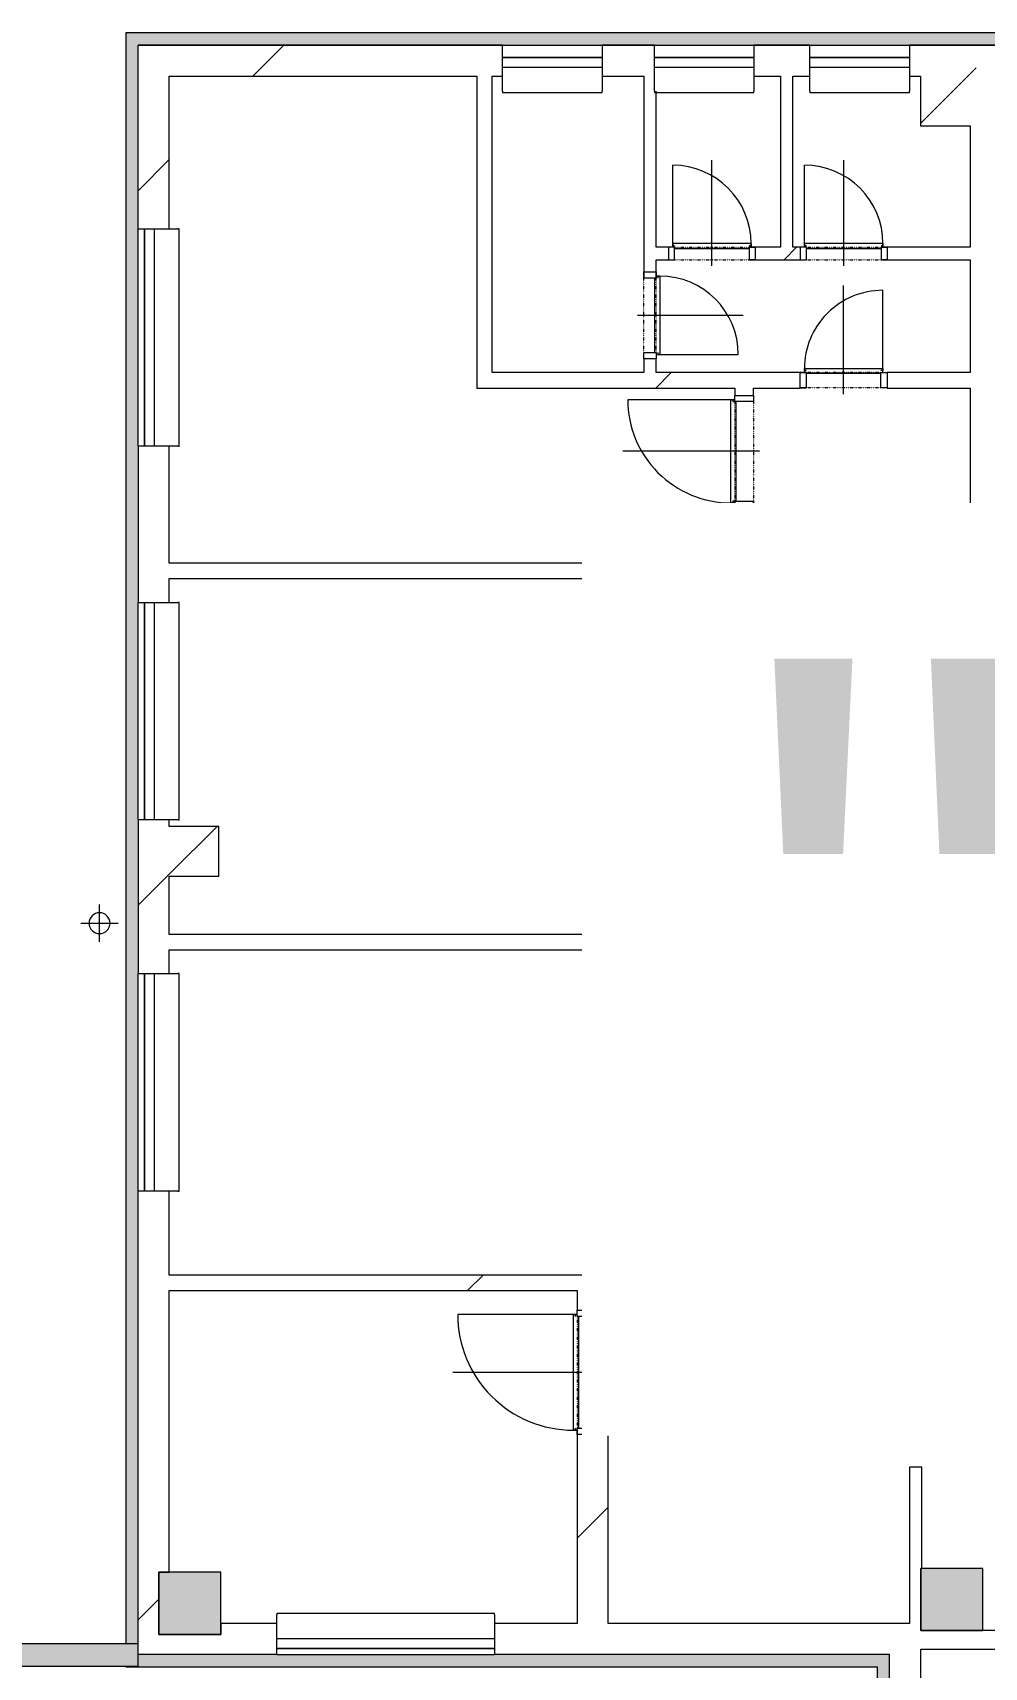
# Model space of a CAD drawing. Header units: millimetres. Extents: x -20192 to 462224, y -45352 to 20466.
# Drawn here: x 311960 to 319609, y -4239 to 8910 of the extents above; entities that cross this region are included whole.
import ezdxf

# ---------------------------------------------------------------- set-up
doc = ezdxf.new("R2010")
doc.units = ezdxf.units.MM
doc.linetypes.add('Čerchovaná se dvěma tečkami', pattern=[2.59, 1, -0.53, 0, -0.53, 0, -0.53])
for name, color, linetype, lineweight in [('A-DOOR', 31, 'Continuous', 9), ('A-DOOR-FRAM', 31, 'Continuous', 9), ('A-GENM', 13, 'Continuous', 9), ('A-GLAZ', 151, 'Continuous', 9), ('A-WALL', 113, 'Continuous', 9), ('A-WALL-PATT', 111, 'Continuous', 25), ('G-ANNO-TEXT', 231, 'Continuous', 9), ('P-PIPE', 3, 'Continuous', 9), ('P-PIPE-CNTR', 3, 'Continuous', 9), ('S-COLS', 52, 'Continuous', 9)]:
    doc.layers.add(name, color=color, linetype=linetype, lineweight=lineweight)
doc.styles.add('Arial', font='arial.ttf', dxfattribs={"height": 5000})
pattern_1 = [(45, (302295, 0), (-7184.2, 7184.2), []), (45, (305168, -3e-12), (-7184.2, 7184.2), []), (45, (310916, -7e-12), (-4310.5, 10058), [4064, -2032, 67, -1965])]
pattern_2 = [(45, (302295, 0), (-7184.2, 7184.2), []), (45, (305168, -3e-12), (-7184.2, 7184.2), []), (45, (310916, -8e-12), (-4310.5, 10058), [4064, -2032, 67, -1965])]
pattern_3 = [(45, (302295, 0), (-7184, 7184), []), (45, (305168, 0), (-7184, 7184), []), (45, (310916, 0), (-4310.5, 10058), [4064, -2032, 67, -1965])]

# ---------------------------------------------------------------- blocks, each defined once
blk = doc.blocks.new('OKNO_2k_ - OKNO_2k_1750 x 1750-1963716-Mapka _ závislý 2')
at = {"layer": 'A-GLAZ'}
for p, q in [((-875, 126), (875, 126)), ((-875, 75), (-875, 126)), ((875, 75), (-875, 75)), ((-875, 75), (875, 75)), ((-875, -5), (-875, 75)), ((875, 126), (875, 75)), ((875, 75), (875, -5)), ((875, -5), (-875, -5))]:
    blk.add_line(p, q, dxfattribs=at)
blk = doc.blocks.new('OKNO_1k - OKNO_1k_800x900-2034288-Mapka _ závislý 2')
at = {"layer": 'A-GLAZ'}
for p, q in [((-400, 126), (400, 126)), ((-400, 25), (-400, 126)), ((400, 25), (-400, 25)), ((-400, 25), (400, 25)), ((-400, -55), (-400, 25)), ((400, 126), (400, 25)), ((400, 25), (400, -55)), ((400, -55), (-400, -55))]:
    blk.add_line(p, q, dxfattribs=at)
blk = doc.blocks.new('parapet s nosem_vnitní - parapet s nosem_vnitní-1280353-Mapka _ závislý 2')
at = {"layer": 'A-GENM'}
for p, q in [((-400, -190), (-400, 0)), ((400, 0), (400, -190)), ((-400, -190), (-400, -200)), ((-400, -200), (400, -200)), ((-400, -200), (400, -200)), ((400, -200), (400, -190))]:
    blk.add_line(p, q, dxfattribs=at)
blk = doc.blocks.new('OKNO_1k - OKNO_1k_800x900-2034289-Mapka _ závislý 2')
at = {"layer": 'A-GLAZ'}
for p, q in [((-400, 126), (400, 126)), ((-400, 25), (-400, 126)), ((400, 25), (-400, 25)), ((-400, 25), (400, 25)), ((-400, -55), (-400, 25)), ((400, 126), (400, 25)), ((400, 25), (400, -55)), ((400, -55), (-400, -55))]:
    blk.add_line(p, q, dxfattribs=at)
blk = doc.blocks.new('Betonový čtvercový sloup - 400 x 400-V136-Mapka _ závislý 2')
at = {"layer": 'S-COLS'}
h = blk.add_hatch(dxfattribs=at)
h.set_pattern_fill('FP_158', color=256, style=0, pattern_type=2)
h.set_pattern_definition([(45, (-16971, -2366), (-7184, 7184), []), (45, (-14098, -2366), (-7184, 7184), []), (45, (-8350, -2366), (-4311, 10058), [4064, -2032, 67, -1965])])
h.paths.add_polyline_path([(-200, -200), (200, -200), (200, 200), (-200, 200)])
for p, q in [((200, 200), (-200, 200)), ((-200, 200), (-200, -200)), ((200, -200), (200, 200)), ((-200, -200), (200, -200))]:
    blk.add_line(p, q, dxfattribs=at)
blk = doc.blocks.new('parapet s nosem_vnitní - parapet s nosem_vnitní-1501804-Mapka _ závislý 2')
at = {"layer": 'A-GENM'}
for p, q in [((-875, -190), (-875, 0)), ((875, 0), (875, -190)), ((-875, -190), (-875, -200)), ((-875, -200), (875, -200)), ((-875, -200), (875, -200)), ((875, -200), (875, -190))]:
    blk.add_line(p, q, dxfattribs=at)
blk = doc.blocks.new('DVERE_1k_oblozka - DD03_01_800x1970_koupelna-V175-Mapka _ závislý 2')
at = {"layer": 'A-DOOR'}
for p, q in [((-450, 78), (-400, 78)), ((-450, -72), (-450, 78)), ((-400, 78), (-400, -72)), ((0, 128), (0, -972)), ((400, 78), (450, 78)), ((400, -72), (400, 78)), ((450, 78), (450, -72)), ((-400, -72), (-450, -72)), ((-415, -72), (-415, -932)), ((-415, -87), (-400, -87)), ((-415, -102), (-415, -87)), ((415, -102), (-415, -102)), ((-400, -62), (400, -62)), ((-400, -87), (-400, -68)), ((305, -102), (-305, -102)), ((400, -68), (400, -87)), ((450, -72), (400, -72)), ((400, -87), (415, -87)), ((415, -102), (415, -72)), ((415, -87), (415, -102))]:
    blk.add_line(p, q, dxfattribs=at)
at = {"layer": 'A-DOOR', "linetype": 'Čerchovaná se dvěma tečkami'}
for p, q in [((-400, 78), (400, 78)), ((-400, -72), (400, -72))]:
    blk.add_line(p, q, dxfattribs=at)
at = {"layer": 'A-DOOR'}
blk.add_arc((-415, -102), 830, 270, 0, dxfattribs=at)
at = {"layer": 'A-DOOR-FRAM'}
for p, q in [((-450, 78), (-400, 78)), ((-400, 78), (-400, -72)), ((400, -72), (400, 78)), ((450, 78), (400, 78)), ((-400, -72), (-450, -72)), ((400, -72), (450, -72))]:
    blk.add_line(p, q, dxfattribs=at)
blk = doc.blocks.new('DVERE_1k_oblozka - DD03_01_600x1970_koupelna-1940558-Mapka _ závislý 2')
at = {"layer": 'A-DOOR'}
for p, q in [((-350, 65), (-300, 65)), ((-350, -60), (-350, 65)), ((-300, 65), (-300, -60)), ((0, 115), (0, -760)), ((300, 65), (350, 65)), ((300, -60), (300, 65)), ((350, 65), (350, -60)), ((-300, -60), (-350, -60)), ((-315, -60), (-315, -720)), ((-315, -75), (-300, -75)), ((-315, -90), (-315, -75)), ((315, -90), (-315, -90)), ((-300, -50), (300, -50)), ((205, -90), (-205, -90)), ((350, -60), (300, -60)), ((300, -75), (315, -75)), ((315, -90), (315, -60)), ((315, -75), (315, -90))]:
    blk.add_line(p, q, dxfattribs=at)
at = {"layer": 'A-DOOR', "linetype": 'Čerchovaná se dvěma tečkami'}
for p, q in [((-300, 65), (300, 65)), ((-300, -60), (300, -60))]:
    blk.add_line(p, q, dxfattribs=at)
at = {"layer": 'A-DOOR'}
blk.add_arc((-315, -90), 630, 270, 0, dxfattribs=at)
at = {"layer": 'A-DOOR-FRAM'}
for p, q in [((-350, 65), (-300, 65)), ((-300, 65), (-300, -60)), ((300, -60), (300, 65)), ((350, 65), (300, 65)), ((-300, -60), (-350, -60)), ((300, -60), (350, -60))]:
    blk.add_line(p, q, dxfattribs=at)
blk = doc.blocks.new('DVERE_1k_oblozka - DD03_01_600x1970_koupelna-1549500-Mapka _ závislý 2')
at = {"layer": 'A-DOOR'}
for p, q in [((-315, 47), (-315, 707)), ((0, -103), (0, 747)), ((-300, 47), (-350, 47)), ((-350, 47), (-350, -53)), ((315, 77), (-315, 77)), ((-315, 77), (-315, 62)), ((-315, 62), (-300, 62)), ((-300, -53), (-300, 47)), ((-300, 37), (300, 37)), ((205, 77), (-205, 77)), ((300, 62), (315, 62)), ((350, 47), (300, 47)), ((300, 47), (300, -53)), ((315, 62), (315, 77)), ((315, 77), (315, 47)), ((350, -53), (350, 47)), ((-350, -53), (-300, -53)), ((300, -53), (350, -53))]:
    blk.add_line(p, q, dxfattribs=at)
at = {"layer": 'A-DOOR', "linetype": 'Čerchovaná se dvěma tečkami'}
for p, q in [((-300, 47), (300, 47)), ((-300, -53), (300, -53))]:
    blk.add_line(p, q, dxfattribs=at)
at = {"layer": 'A-DOOR'}
blk.add_arc((-315, 77), 630, 360, 90, dxfattribs=at)
at = {"layer": 'A-DOOR-FRAM'}
for p, q in [((-300, 47), (-350, 47)), ((-300, -53), (-300, 47)), ((300, 47), (300, -53)), ((300, 47), (350, 47)), ((-350, -53), (-300, -53)), ((350, -53), (300, -53))]:
    blk.add_line(p, q, dxfattribs=at)
blk = doc.blocks.new('DVERE_1k_oblozka - DD03_01_600x1970_koupelna-1549499-Mapka _ závislý 2')
at = {"layer": 'A-DOOR'}
for p, q in [((-350, 53), (-300, 53)), ((-350, -47), (-350, 53)), ((-300, 53), (-300, -47)), ((0, 103), (0, -747)), ((300, 53), (350, 53)), ((300, -47), (300, 53)), ((350, 53), (350, -47)), ((-300, -47), (-350, -47)), ((-315, -47), (-315, -707)), ((-315, -62), (-300, -62)), ((-315, -77), (-315, -62)), ((315, -77), (-315, -77)), ((-300, -37), (300, -37)), ((205, -77), (-205, -77)), ((350, -47), (300, -47)), ((300, -62), (315, -62)), ((315, -77), (315, -47)), ((315, -62), (315, -77))]:
    blk.add_line(p, q, dxfattribs=at)
at = {"layer": 'A-DOOR', "linetype": 'Čerchovaná se dvěma tečkami'}
for p, q in [((-300, 53), (300, 53)), ((-300, -47), (300, -47))]:
    blk.add_line(p, q, dxfattribs=at)
at = {"layer": 'A-DOOR'}
blk.add_arc((-315, -77), 630, 270, 0, dxfattribs=at)
at = {"layer": 'A-DOOR-FRAM'}
for p, q in [((-350, 53), (-300, 53)), ((-300, 53), (-300, -47)), ((300, -47), (300, 53)), ((350, 53), (300, 53)), ((-300, -47), (-350, -47)), ((300, -47), (350, -47))]:
    blk.add_line(p, q, dxfattribs=at)
blk = doc.blocks.new('DVERE_1k_oblozka - DD03_01_800x1970_koupelna-1941344-Mapka _ závislý 2')
at = {"layer": 'A-DOOR'}
for p, q in [((0, 178), (0, -1022)), ((-450, 128), (-400, 128)), ((-450, -122), (-450, 128)), ((-400, 128), (-400, -122)), ((400, 128), (450, 128)), ((400, -122), (400, 128)), ((450, 128), (450, -122)), ((-400, -122), (-450, -122)), ((-415, -122), (-415, -982)), ((-400, -112), (400, -112)), ((450, -122), (400, -122)), ((415, -152), (415, -122)), ((-415, -137), (-400, -137)), ((-415, -152), (-415, -137)), ((415, -152), (-415, -152)), ((305, -152), (-305, -152)), ((400, -137), (415, -137)), ((415, -137), (415, -152))]:
    blk.add_line(p, q, dxfattribs=at)
at = {"layer": 'A-DOOR', "linetype": 'Čerchovaná se dvěma tečkami'}
for p, q in [((-400, 128), (400, 128)), ((-400, -122), (400, -122))]:
    blk.add_line(p, q, dxfattribs=at)
at = {"layer": 'A-DOOR'}
blk.add_arc((-415, -152), 830, 270, 0, dxfattribs=at)
at = {"layer": 'A-DOOR-FRAM'}
for p, q in [((-450, 128), (-400, 128)), ((-400, 128), (-400, -122)), ((400, -122), (400, 128)), ((450, 128), (400, 128)), ((-400, -122), (-450, -122)), ((400, -122), (450, -122))]:
    blk.add_line(p, q, dxfattribs=at)
blk = doc.blocks.new('DVERE_1k_oblozka - DD03_01_900x1970-1941784-Mapka _ závislý 2')
at = {"layer": 'A-DOOR'}
for p, q in [((0, 178), (0, -1122)), ((-500, 128), (-450, 128)), ((-500, -122), (-500, 128)), ((-450, 128), (-450, -122)), ((450, 128), (500, 128)), ((450, -122), (450, 128)), ((500, 128), (500, -122)), ((-450, -122), (-500, -122)), ((-465, -122), (-465, -1082)), ((-450, -112), (450, -112)), ((500, -122), (450, -122)), ((465, -152), (465, -122)), ((-465, -137), (-450, -137)), ((-465, -152), (-465, -137)), ((465, -152), (-465, -152)), ((355, -152), (-355, -152)), ((450, -137), (465, -137)), ((465, -137), (465, -152))]:
    blk.add_line(p, q, dxfattribs=at)
at = {"layer": 'A-DOOR', "linetype": 'Čerchovaná se dvěma tečkami'}
for p, q in [((-450, 128), (450, 128)), ((-450, -122), (450, -122))]:
    blk.add_line(p, q, dxfattribs=at)
at = {"layer": 'A-DOOR'}
blk.add_arc((-465, -152), 930, 270, 0, dxfattribs=at)
at = {"layer": 'A-DOOR-FRAM'}
for p, q in [((-500, 128), (-450, 128)), ((-450, 128), (-450, -122)), ((450, -122), (450, 128)), ((500, 128), (450, 128)), ((-450, -122), (-500, -122)), ((450, -122), (500, -122))]:
    blk.add_line(p, q, dxfattribs=at)
blk = doc.blocks.new('DVERE_1k_oblozka - DD03_01_800x1970_koupelna-2042788-Mapka _ závislý 2')
at = {"layer": 'A-DOOR'}
for p, q in [((0, -78), (0, 922)), ((-415, 22), (-415, 882)), ((-400, 22), (-450, 22)), ((-450, 22), (-450, -28)), ((415, 52), (-415, 52)), ((-415, 52), (-415, 37)), ((-415, 37), (-400, 37)), ((-400, -28), (-400, 22)), ((-400, 12), (400, 12)), ((305, 52), (-305, 52)), ((400, 37), (415, 37)), ((450, 22), (400, 22)), ((400, 22), (400, -28)), ((415, 37), (415, 52)), ((415, 52), (415, 22)), ((450, -28), (450, 22)), ((-450, -28), (-400, -28)), ((400, -28), (450, -28))]:
    blk.add_line(p, q, dxfattribs=at)
at = {"layer": 'A-DOOR', "linetype": 'Čerchovaná se dvěma tečkami'}
for p, q in [((-400, 22), (400, 22)), ((-400, -28), (400, -28))]:
    blk.add_line(p, q, dxfattribs=at)
at = {"layer": 'A-DOOR'}
blk.add_arc((-415, 52), 830, 360, 90, dxfattribs=at)
at = {"layer": 'A-DOOR-FRAM'}
for p, q in [((-400, 22), (-450, 22)), ((-400, -28), (-400, 22)), ((400, 22), (400, -28)), ((400, 22), (450, 22)), ((-450, -28), (-400, -28)), ((450, -28), (400, -28))]:
    blk.add_line(p, q, dxfattribs=at)

msp = doc.modelspace()

# ---------------------------------------------------------------- hatches: boundary and pattern name
at = {"layer": 'A-WALL-PATT', "lineweight": 9}
h = msp.add_hatch(color=256, dxfattribs=at)
h.paths.add_polyline_path([(328727, 8810), (328727, 8910), (323198, 8910), (323198, 8810), (328627, 8810)])
h.paths.add_polyline_path([(318207, 8810), (318207, 8811), (321398, 8810), (321398, 8910), (312707, 8910), (312707, 8810), (317757, 8810)])
for color, points in [(256, [(312707, -4050), (312807, -4050), (312807, 8810), (312707, 8810), (312707, -3886)]), (256, [(312807, -4230), (312807, -4050), (311501, -4050), (311502, -4230), (312707, -4230)]), (256, [(317607, -4236), (318748, -4230), (318748, -4136), (312807, -4136), (312807, -4236), (313499, -4236)]), (41, [(318748, -16143), (318848, -16143), (318848, -4136), (318748, -4136), (318748, -14708)])]:
    msp.add_hatch(color=color, dxfattribs=at).paths.add_polyline_path(points)
h = msp.add_hatch(dxfattribs=at)
h.set_pattern_fill('FP_110', color=256, angle=45, style=0, pattern_type=2)
h.set_pattern_definition(pattern_2)
h.paths.add_polyline_path([(328377, 8560), (328627, 8560), (328627, 8810), (326338, 8810), (326338, 8560), (326760, 8560)])
h.paths.add_polyline_path([(320916, 8560), (321398, 8560), (321398, 8810), (319007, 8810), (319007, 8560), (319621, 8560)])
h.paths.add_polyline_path([(325538, 8560), (325538, 8810), (323198, 8810), (323198, 8560), (325162, 8560)])
h.paths.add_polyline_path([(315529, 8560), (315737, 8560), (315737, 8810), (312807, 8810), (312807, 8560), (313499, 8560)])
h.paths.add_polyline_path([(317757, 8560), (318207, 8578), (318207, 8810), (317757, 8810), (317757, 8605)])
h.paths.add_polyline_path([(316872, 8560), (316957, 8561), (316957, 8810), (316537, 8810), (316537, 8560)])
h = msp.add_hatch(dxfattribs=at)
h.set_pattern_fill('FP_109', color=256, angle=45, style=0, pattern_type=2)
h.set_pattern_definition(pattern_1)
h.paths.add_polyline_path([(312807, -3886), (312973, -3886), (312973, -3474), (313057, -3474), (313057, -408), (312807, -408), (312807, -3474)])
h.paths.add_polyline_path([(312937, 1342), (313057, 1342), (313057, 2578), (312807, 2578), (312807, 1342), (312857, 1342)])
h.paths.add_polyline_path([(312937, 4328), (313057, 4328), (313057, 5583), (312807, 5583), (312807, 4328), (312857, 4328)])
h.paths.add_polyline_path([(312807, 7333), (313057, 7333), (313057, 8560), (312807, 8560)])
h = msp.add_hatch(dxfattribs=at)
h.set_pattern_fill('FP_115', color=256, angle=45, style=0, pattern_type=2)
h.set_pattern_definition(pattern_1)
h.paths.add_polyline_path([(315654, 6177), (315654, 8560), (315529, 8560), (315529, 6177)])
h = msp.add_hatch(dxfattribs=at)
h.set_pattern_fill('FP_115', color=256, angle=45, style=0, pattern_type=2)
h.set_pattern_definition(pattern_1)
h.paths.add_polyline_path([(316872, 6177), (316972, 6177), (316972, 6287), (316872, 6287)])
h.paths.add_polyline_path([(316972, 6987), (316957, 8560), (316872, 8560), (316872, 6987)])
h = msp.add_hatch(dxfattribs=at)
h.set_pattern_fill('FP_115', color=256, angle=45, style=0, pattern_type=2)
h.set_pattern_definition(pattern_1)
h.paths.add_polyline_path([(318070, 7184), (318070, 8560), (317970, 8560), (317970, 7184)])
h = msp.add_hatch(dxfattribs=at)
h.set_pattern_fill('FP_110', color=256, angle=45, style=0, pattern_type=2)
h.set_pattern_definition(pattern_1)
h.paths.add_polyline_path([(319621, 4725), (319621, 8560), (319496, 8560), (319496, 4725)])
h = msp.add_hatch(dxfattribs=at)
h.set_pattern_fill('FP_109', color=256, angle=45, style=0, pattern_type=2)
h.set_pattern_definition(pattern_1)
h.paths.add_polyline_path([(318130, 7084), (318130, 7184), (317770, 7184), (317770, 7084), (318070, 7084)])
h.paths.add_polyline_path([(316972, 7084), (317070, 7084), (317070, 7184), (316972, 7184)])
h.paths.add_polyline_path([(319496, 7084), (319496, 7184), (318830, 7184), (318830, 7084)])
h = msp.add_hatch(dxfattribs=at)
h.set_pattern_fill('FP_109', color=256, angle=45, style=0, pattern_type=2)
h.set_pattern_definition(pattern_1)
h.paths.add_polyline_path([(319496, 6052), (319496, 6177), (318828, 6177), (318828, 6052)])
h.paths.add_polyline_path([(316872, 6052), (318128, 6052), (318128, 6177), (315529, 6177), (315529, 6052), (315654, 6052)])
h = msp.add_hatch(dxfattribs=at)
h.set_pattern_fill('FP_115', color=256, angle=45, style=0, pattern_type=2)
h.set_pattern_definition(pattern_1)
h.paths.add_polyline_path([(317753, 5048), (317753, 5093), (317603, 5093), (317607, 5048)])
h.paths.add_polyline_path([(317753, 5993), (317753, 6052), (317603, 6052), (317607, 5993)])
h = msp.add_hatch(dxfattribs=at)
h.set_pattern_fill('FP_110', color=256, angle=45, style=0, pattern_type=2)
h.set_pattern_definition(pattern_1)
h.paths.add_polyline_path([(317503, -1083), (317753, -1083), (317753, 2), (317503, 2)])
h.paths.add_polyline_path([(317503, 902), (317753, 902), (317753, 3077), (317503, 3077), (317503, 1189)])
h.paths.add_polyline_path([(317607, 3977), (317753, 3977), (317753, 5048), (317503, 5048), (317503, 3977)])
h = msp.add_hatch(dxfattribs=at)
h.set_pattern_fill('FP_109', color=256, angle=45, style=0, pattern_type=2)
h.set_pattern_definition(pattern_1)
h.paths.add_polyline_path([(313057, 4519), (317503, 4519), (317503, 4644), (313057, 4644)])
h = msp.add_hatch(dxfattribs=at)
h.set_pattern_fill('FP_109', color=256, angle=45, style=0, pattern_type=2)
h.set_pattern_definition(pattern_1)
h.paths.add_polyline_path([(318973, -1151), (319023, -1151), (319023, 2919), (318973, 2919), (318973, 1189)])
h = msp.add_hatch(dxfattribs=at)
h.set_pattern_fill('FP_110', color=256, angle=45, style=0, pattern_type=2)
h.set_pattern_definition(pattern_2)
h.paths.add_polyline_path([(330908, 2869), (331518, 2869), (331518, 2919), (330908, 2919)])
h.paths.add_polyline_path([(325760, 2869), (325760, 2919), (324588, 2919), (324588, 2869), (325255, 2869)])
h.paths.add_polyline_path([(328820, 2869), (329908, 2869), (329908, 2919), (328820, 2919)])
h.paths.add_polyline_path([(327820, 2869), (327820, 2919), (326760, 2919), (326760, 2869), (327325, 2869)])
h.paths.add_polyline_path([(321045, 2869), (321658, 2869), (321658, 2919), (319023, 2919), (319023, 2869)])
h.paths.add_polyline_path([(322558, 2869), (323688, 2869), (323688, 2919), (322558, 2919)])
h = msp.add_hatch(dxfattribs=at)
h.set_pattern_fill('FP_109', color=256, angle=45, style=0, pattern_type=2)
h.set_pattern_definition(pattern_1)
h.paths.add_polyline_path([(313057, 1532), (317503, 1532), (317503, 1657), (313057, 1657)])
h = msp.add_hatch(dxfattribs=at)
h.set_pattern_fill('FP_109', color=256, angle=45, style=0, pattern_type=2)
h.set_pattern_definition(pattern_1)
h.paths.add_polyline_path([(317503, -1083), (317753, -1201), (317753, -1083), (317607, -1083)])
h.paths.add_polyline_path([(316586, -1208), (317738, -1201), (317503, -1083), (313057, -1083), (313057, -1208), (316336, -1208)])
h = msp.add_hatch(dxfattribs=at)
h.set_pattern_fill('FP_110', color=256, angle=45, style=0, pattern_type=2)
h.set_pattern_definition(pattern_2)
h.paths.add_polyline_path([(319023, -1201), (319023, -1151), (318873, -1151), (318873, -1201), (318973, -1201)])
h.paths.add_polyline_path([(317753, -1201), (317973, -1201), (317973, -1151), (317753, -1151)])
h = msp.add_hatch(dxfattribs=at)
h.set_pattern_fill('FP_110', color=256, angle=45, style=0, pattern_type=2)
h.set_pattern_definition(pattern_1)
h.paths.add_polyline_path([(316586, -3886), (316586, -2366), (316336, -2366), (316336, -3886)])
h.paths.add_polyline_path([(316336, -1366), (316586, -1366), (316586, -1208), (316336, -1208)])
h = msp.add_hatch(dxfattribs=at)
h.set_pattern_fill('FP_110', color=256, angle=45, style=0, pattern_type=2)
h.set_pattern_definition(pattern_1)
h.paths.add_polyline_path([(319008, -3943), (319098, -3943), (319098, -2628), (319008, -2628), (319008, -3886)])
h = msp.add_hatch(dxfattribs=at)
h.set_pattern_fill('FP_109', color=256, angle=45, style=0, pattern_type=2)
h.set_pattern_definition(pattern_1)
h.paths.add_polyline_path([(318748, -4136), (318848, -4136), (318848, -3886), (315672, -3907), (315672, -4136), (317607, -4136)])
h.paths.add_polyline_path([(313473, -4136), (313922, -4136), (313922, -3886), (313473, -3886), (313473, -3974), (312973, -3974), (312973, -3886), (312807, -3886), (312807, -4136), (312973, -4136)])
h = msp.add_hatch(dxfattribs=at)
h.set_pattern_fill('FP_109', color=256, angle=45, style=0, pattern_type=2)
h.set_pattern_definition(pattern_1)
h.paths.add_polyline_path([(319098, -16143), (319098, -13593), (318848, -13593), (318848, -16143)])
h.paths.add_polyline_path([(319098, -11193), (319098, -9943), (318848, -9943), (318848, -11193), (318994, -11193)])
h.paths.add_polyline_path([(319098, -7543), (319098, -3943), (319008, -3943), (319008, -3886), (318848, -3886), (318848, -7543), (318978, -7543)])
h = msp.add_hatch(dxfattribs=at)
h.set_pattern_fill('FP_109', color=256, angle=45, style=0, pattern_type=2)
h.set_pattern_definition(pattern_1)
h.paths.add_polyline_path([(321715, -4093), (325505, -4093), (325505, -3956), (319098, -3956), (319098, -4093), (319598, -4093)])
at = {"layer": 'S-COLS'}
h = msp.add_hatch(dxfattribs=at)
h.set_pattern_fill('FP_151', color=256, style=0, pattern_type=2)
h.set_pattern_definition(pattern_3)
h.paths.add_polyline_path([(319096, 8160), (319496, 8160), (319496, 8560), (319096, 8560)])
h = msp.add_hatch(dxfattribs=at)
h.set_pattern_fill('FP_151', color=256, style=0, pattern_type=2)
h.set_pattern_definition(pattern_3)
h.paths.add_polyline_path([(313057, 2126), (313457, 2126), (313457, 2526), (313057, 2526)])
for points in [[(313057, -3974), (313473, -3974), (313473, -3474), (312973, -3474), (312973, -3974)], [(319108, -3943), (319598, -3943), (319598, -3443), (319098, -3443), (319098, -3943)]]:
    msp.add_hatch(color=256, dxfattribs=at).paths.add_polyline_path(points)

# ---------------------------------------------------------------- linework, layer by layer
at = {"layer": 'A-WALL'}
for p, q in [((321398, 8910), (312707, 8910)), ((312707, 8910), (312707, -4050)), ((312807, 8810), (315737, 8810)), ((315737, 8810), (312807, 8810)), ((312807, 7333), (312807, 8810)), ((316537, 8810), (316957, 8810)), ((316957, 8810), (316537, 8810)), ((317757, 8810), (318207, 8810)), ((318207, 8810), (317757, 8810)), ((319007, 8810), (321398, 8810)), ((321398, 8810), (319007, 8810)), ((313057, 7333), (313057, 8560)), ((313057, 8560), (315529, 8560)), ((315529, 8560), (315529, 6052)), ((315654, 8560), (315737, 8560)), ((315654, 6177), (315654, 8560)), ((316537, 8560), (316872, 8560)), ((316872, 8560), (316872, 6987)), ((317757, 8560), (317970, 8560)), ((317970, 8560), (317970, 7184)), ((318070, 8560), (318207, 8560)), ((318070, 7184), (318070, 8560)), ((319007, 8560), (319096, 8560)), ((316972, 7184), (316972, 8440)), ((319496, 8160), (319496, 7184)), ((317070, 7184), (316972, 7184)), ((317970, 7184), (317770, 7184)), ((318130, 7184), (318070, 7184)), ((319496, 7184), (318830, 7184)), ((316972, 7084), (317070, 7084)), ((316972, 6987), (316972, 7084)), ((317770, 7084), (318130, 7084)), ((318830, 7084), (319496, 7084)), ((319496, 7084), (319496, 6177)), ((316872, 6287), (316872, 6177)), ((316972, 6177), (316972, 6287)), ((315529, 6052), (317603, 6052)), ((316872, 6177), (315654, 6177)), ((318128, 6177), (316972, 6177)), ((317603, 6052), (317603, 5993)), ((317753, 6052), (318128, 6052)), ((317753, 5993), (317753, 6052)), ((319496, 6177), (318828, 6177)), ((318828, 6052), (319496, 6052)), ((319496, 6052), (319496, 4725)), ((312807, 5583), (312807, 4328)), ((313057, 4644), (313057, 5583)), ((317503, 5048), (317503, 4644)), ((317603, 5048), (317503, 5048)), ((317603, 5093), (317603, 5048)), ((317753, 3977), (317753, 5093)), ((317503, 4644), (313057, 4644)), ((319496, 4725), (319621, 4725)), ((313057, 4328), (313057, 4519)), ((313057, 4519), (317503, 4519)), ((317503, 4519), (317503, 3977)), ((317503, 3077), (317503, 1657)), ((317753, 902), (317753, 3077)), ((318973, 2919), (318973, -1151)), ((321658, 2919), (318973, 2919)), ((319023, -1201), (319023, 2869)), ((319023, 2869), (321045, 2869)), ((312807, 2578), (312807, 1342)), ((313057, 2526), (313057, 2578)), ((313057, 1657), (313057, 2126)), ((317503, 1657), (313057, 1657)), ((313057, 1342), (313057, 1532)), ((313057, 1532), (317503, 1532)), ((317503, 1532), (317503, 902)), ((317503, 2), (317503, -1083)), ((317753, -1151), (317753, 2)), ((312807, -4230), (312807, -408)), ((313057, -1083), (313057, -408)), ((317503, -1083), (313057, -1083)), ((317973, -1151), (317753, -1151)), ((318973, -1151), (318873, -1151)), ((313057, -3474), (313057, -1208)), ((313057, -1208), (316336, -1208)), ((316336, -1208), (316336, -1366)), ((316586, -1208), (317753, -1208)), ((316586, -1366), (316586, -1208)), ((317753, -1208), (317753, -1201)), ((317753, -1201), (317973, -1201)), ((318873, -1201), (319023, -1201)), ((316336, -2366), (316336, -3886)), ((316586, -3886), (316586, -2366)), ((319008, -2628), (319008, -3886)), ((319108, -2628), (319008, -2628)), ((319108, -3443), (319108, -2628)), ((312973, -3974), (312973, -3474)), ((312973, -3474), (313057, -3474)), ((319098, -3943), (319098, -3443)), ((319098, -3443), (319108, -3443)), ((313922, -3886), (313473, -3886)), ((313473, -3886), (313473, -3974)), ((316336, -3886), (315672, -3886)), ((319008, -3886), (316586, -3886)), ((324910, -3943), (319098, -3943)), ((312807, -4050), (311501, -4050)), ((313473, -3974), (312973, -3974)), ((313922, -4136), (312807, -4136)), ((318848, -4136), (315672, -4136)), ((319098, -7543), (319098, -4093)), ((319098, -4093), (325505, -4093)), ((311502, -4230), (312807, -4230)), ((312707, -4230), (312707, -4236)), ((312707, -4236), (318748, -4236))]:
    msp.add_line(p, q, dxfattribs=at)
at = {"layer": 'A-WALL', "color": 50}
for p, q in [((318848, -7543), (318848, -4136)), ((318748, -4236), (318748, -16143))]:
    msp.add_line(p, q, dxfattribs=at)
at = {"layer": 'P-PIPE'}
for start, end in [(0, 180), (180, 360)]:
    msp.add_arc((312497, 1747), 84.1, start, end, dxfattribs=at)
at = {"layer": 'P-PIPE-CNTR'}
for p, q in [((312497, 1597), (312497, 1897)), ((312347, 1747), (312647, 1747))]:
    msp.add_line(p, q, dxfattribs=at)
at = {"layer": 'S-COLS'}
for p, q in [((319096, 8560), (319096, 8160)), ((319096, 8160), (319496, 8160)), ((313457, 2526), (313057, 2526)), ((313457, 2126), (313457, 2526)), ((313057, 2126), (313457, 2126)), ((313057, -3474), (312973, -3474)), ((312973, -3474), (312973, -3886)), ((313473, -3474), (313057, -3474)), ((313473, -3886), (313473, -3474)), ((319108, -3443), (319098, -3443)), ((319098, -3443), (319098, -3943)), ((319598, -3443), (319108, -3443)), ((319598, -3943), (319598, -3443)), ((312973, -3886), (312973, -3974)), ((313473, -3974), (313473, -3886)), ((319098, -3943), (319598, -3943)), ((312973, -3974), (313473, -3974))]:
    msp.add_line(p, q, dxfattribs=at)

# ---------------------------------------------------------------- block references
at = {"layer": 'A-DOOR'}
for name, p in [('DVERE_1k_oblozka - DD03_01_600x1970_koupelna-1549500-Mapka _ závislý 2', (317420, 7137)), ('DVERE_1k_oblozka - DD03_01_600x1970_koupelna-1549500-Mapka _ závislý 2', (318480, 7137)), ('DVERE_1k_oblozka - DD03_01_800x1970_koupelna-2042788-Mapka _ závislý 2', (318423, -1173))]:
    msp.add_blockref(name, p, dxfattribs=at)
for name, p, rotation in [('DVERE_1k_oblozka - DD03_01_600x1970_koupelna-1549499-Mapka _ závislý 2', (316925, 6637), 89.9999999999999), ('DVERE_1k_oblozka - DD03_01_600x1970_koupelna-1940558-Mapka _ závislý 2', (318478, 6118), 180), ('DVERE_1k_oblozka - DD03_01_800x1970_koupelna-V175-Mapka _ závislý 2', (317675, 5543), 269.9999999999999), ('DVERE_1k_oblozka - DD03_01_800x1970_koupelna-1941344-Mapka _ závislý 2', (317625, 3527), 269.9999999999999), ('DVERE_1k_oblozka - DD03_01_800x1970_koupelna-1941344-Mapka _ závislý 2', (317625, 452), 269.9999999999999), ('DVERE_1k_oblozka - DD03_01_900x1970-1941784-Mapka _ závislý 2', (316458, -1866), 269.9999999999999)]:
    msp.add_blockref(name, p, dxfattribs=dict(at, rotation=rotation))
at = {"layer": 'A-GENM'}
for p in [(316137, 8630), (317357, 8630), (318607, 8630)]:
    msp.add_blockref('parapet s nosem_vnitní - parapet s nosem_vnitní-1280353-Mapka _ závislý 2', p, dxfattribs=at)
for p, rotation in [((312937, 6458), 89.99999999999991), ((312937, 3453), 89.99999999999991), ((312937, 467), 89.99999999999991), ((314797, -4006), 180)]:
    msp.add_blockref('parapet s nosem_vnitní - parapet s nosem_vnitní-1501804-Mapka _ závislý 2', p, dxfattribs=dict(at, rotation=rotation))
at = {"layer": 'A-GLAZ'}
for name, p in [('OKNO_1k - OKNO_1k_800x900-2034288-Mapka _ závislý 2', (316137, 8685)), ('OKNO_1k - OKNO_1k_800x900-2034289-Mapka _ závislý 2', (317357, 8685)), ('OKNO_1k - OKNO_1k_800x900-2034288-Mapka _ závislý 2', (318607, 8685))]:
    msp.add_blockref(name, p, dxfattribs=at)
for p, rotation in [((312932, 6458), 89.99999999999991), ((312932, 3453), 89.99999999999991), ((312932, 467), 89.99999999999991), ((314797, -4011), 180)]:
    msp.add_blockref('OKNO_2k_ - OKNO_2k_1750 x 1750-1963716-Mapka _ závislý 2', p, dxfattribs=dict(at, rotation=rotation))
at = {"layer": 'S-COLS'}
msp.add_blockref('Betonový čtvercový sloup - 400 x 400-V136-Mapka _ závislý 2', (319266, 2366), dxfattribs=at)

# ---------------------------------------------------------------- next in the draw order: texts
at = {"layer": 'G-ANNO-TEXT', "color": 7, "insert": (317625, 3876), "char_height": 5000, "width": 11704.64, "attachment_point": 1, "style": 'Arial', "bg_fill": 3, "box_fill_scale": 1.25, "bg_fill_color": 256, "bg_fill_true_color": 13158600, "bg_fill_transparency": 0}
msp.add_mtext('"A"', dxfattribs=at)

doc.saveas('drawing.dxf')
